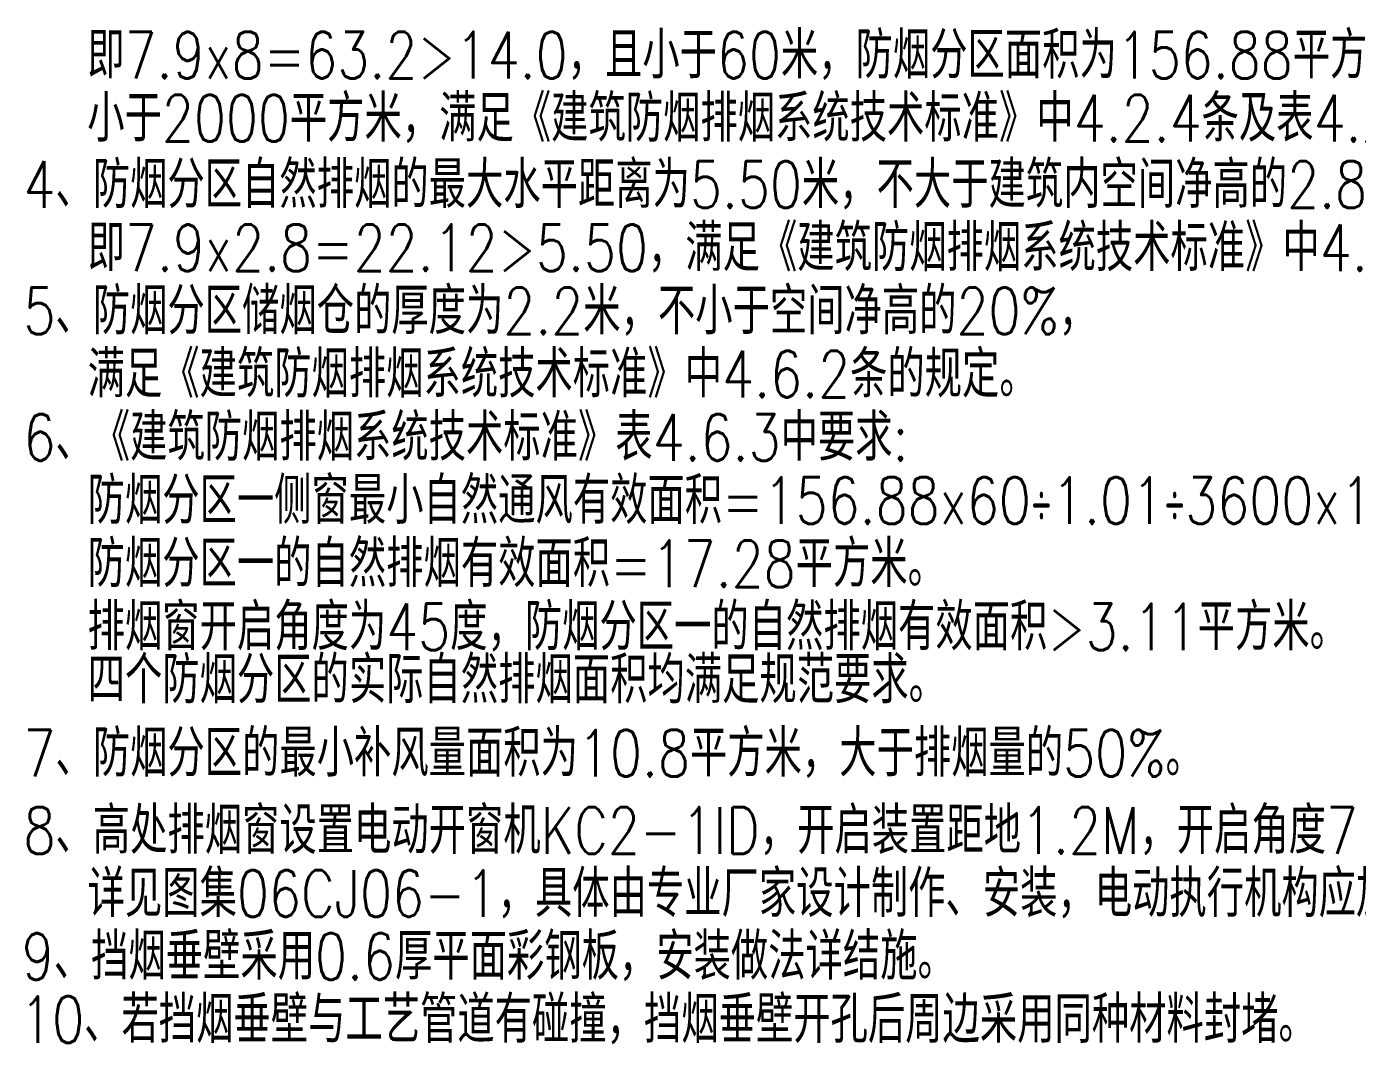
# Model space of a CAD drawing. Extents: x 4678611 to 4812712, y -485691 to -238224.
# Drawn here: x 4769682 to 4784431, y -410723 to -399446 of the extents above; entities that cross this region are included whole.
import ezdxf

# ---------------------------------------------------------------- set-up
doc = ezdxf.new("R2010")
doc.units = 0
doc.header["$LTSCALE"] = 1000
doc.header["$MEASUREMENT"] = 0
doc.layers.add('PUB_DIM', color=3, linetype='CONTINUOUS')
doc.styles.add('_HZTXT', font='txt.shx', dxfattribs={"width": 0.8, "bigfont": 'HZTXT.shx'})

msp = doc.modelspace()

# ---------------------------------------------------------------- texts
at = {"layer": 'PUB_DIM', "style": '_HZTXT', "width": 0.8}
for s, p in [('即7.9x8=63.2>14.0，且小于60米，防烟分区面积为156.88平方米，', (4770353.8, -400021)), ('小于2000平方米，满足《建筑防烟排烟系统技术标准》中4.2.4条及表4.2.4最大的规定。', (4770353.8, -400721)), ('4、防烟分区自然排烟的最大水平距离为5.50米，不大于建筑内空间净高的2.8倍，', (4769646.8, -401455.8)), ('即7.9x2.8=22.12>5.50，满足《建筑防烟排烟系统技术标准》中4.3.2条的规定。', (4770357.8, -402155.8)), ('5、防烟分区储烟仓的厚度为2.2米，不小于空间净高的20%%%，', (4769646.8, -402855.8)), ('满足《建筑防烟排烟系统技术标准》中4.6.2条的规定。', (4770357.8, -403555.8)), ('6、《建筑防烟排烟系统技术标准》表4.6.3中要求:', (4769646.8, -404255.8)), ('防烟分区一侧窗最小自然通风有效面积=156.88x60÷1.01÷3600x1.2=3.11平方米。', (4770357.8, -404955.8)), ('防烟分区一的自然排烟有效面积=17.28平方米。', (4770357.8, -405655.8)), ('排烟窗开启角度为45度，防烟分区一的自然排烟有效面积>3.11平方米。', (4770357.8, -406355.8)), ('四个防烟分区的实际自然排烟面积均满足规范要求。', (4770357.8, -406943.7)), ('7、防烟分区的最小补风量面积为10.8平方米，大于排烟量的50%%%。', (4769646.8, -407755.8)), ('8、高处排烟窗设置电动开窗机KC2-1ID，开启装置距地1.2M，开启角度71度,', (4769646.8, -408611.6)), ('详见图集06CJ06-1，具体由专业厂家设计制作、安装，电动执行机构应加装消防联动附件。', (4770357.8, -409311.6)), ('9、挡烟垂壁采用0.6厚平面彩钢板，安装做法详结施。', (4769628.4, -410006.7)), ('10、若挡烟垂壁与工艺管道有碰撞，挡烟垂壁开孔后周边采用同种材料封堵。', (4769610, -410706.7))]:
    msp.add_text(s, height=517.085, dxfattribs=at).set_placement(p)

doc.saveas('drawing.dxf')
